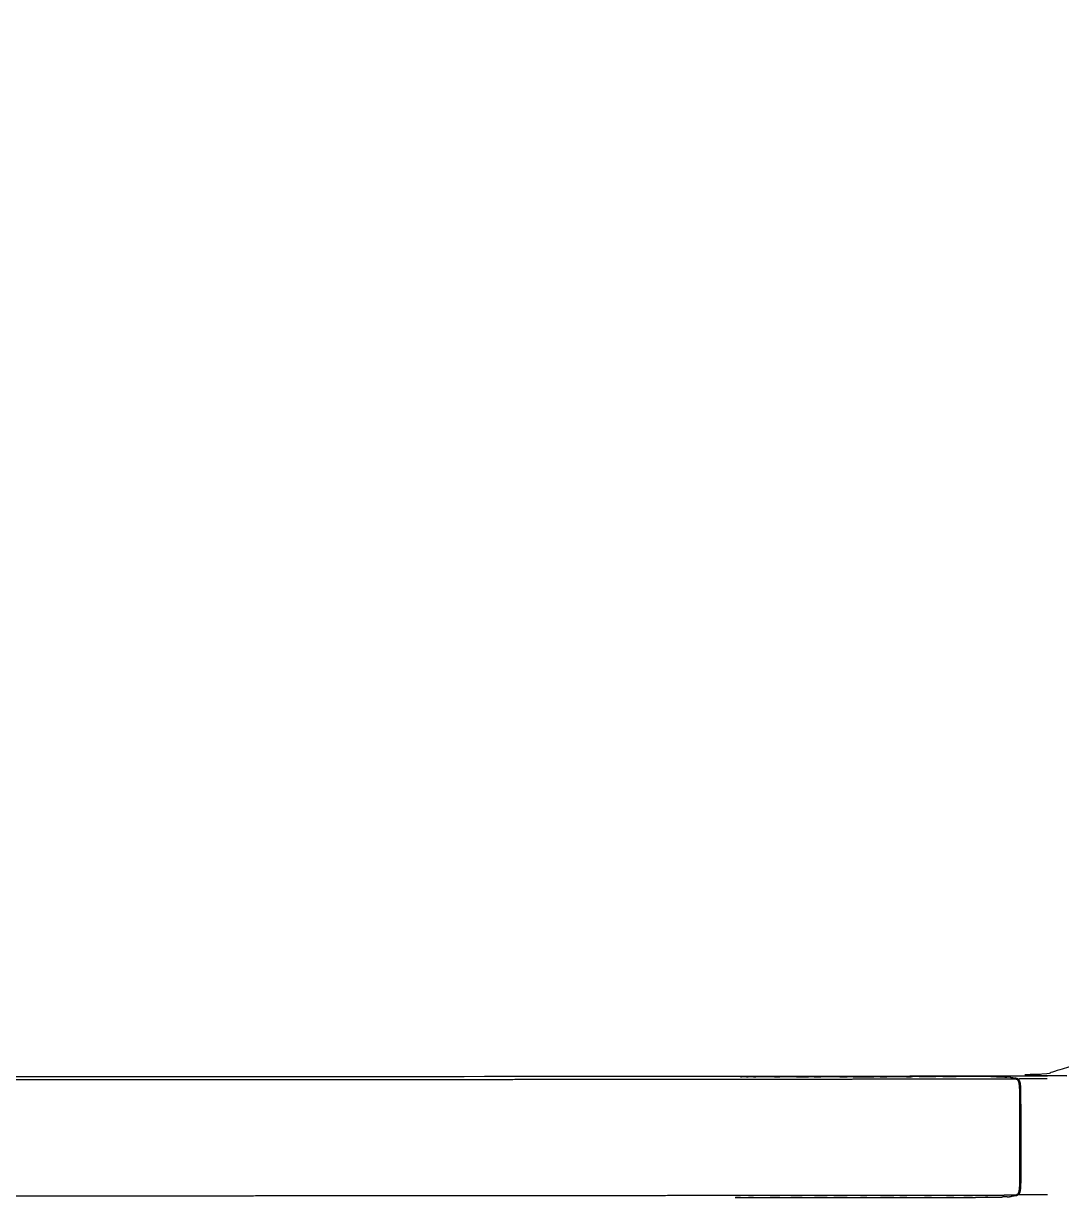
# Model space of a CAD drawing. Header units: millimetres. Extents: x 3429 to 24139, y -631 to 9878.
# Drawn here: x 8830.53 to 8850.89, y 3668.07 to 3691.1 of the extents above; entities that cross this region are included whole.
import ezdxf

# ---------------------------------------------------------------- set-up
doc = ezdxf.new("R2010")
doc.units = ezdxf.units.MM
doc.layers.add('multid_gorunus_4', color=15, linetype='Continuous', lineweight=9)
doc.layers.add('multid_gorunus_5', color=193, linetype='Continuous', lineweight=5)

# ---------------------------------------------------------------- blocks, each defined once
blk = doc.blocks.new('masa')
at = {"layer": 'multid_gorunus_4', "lineweight": -3}
for points, knots in [([(9694.191, 5309.446), (9694.195, 5309.439), (9694.2, 5309.432), (9694.211, 5309.422), (9694.222, 5309.412), (9694.244, 5309.395), (9694.265, 5309.379), (9694.3, 5309.354), (9694.335, 5309.329), (9694.386, 5309.292), (9694.437, 5309.255), (9694.501, 5309.209), (9694.565, 5309.163), (9694.639, 5309.11), (9694.714, 5309.058), (9694.794, 5309.002), (9694.875, 5308.946), (9694.96, 5308.89), (9695.044, 5308.833), (9695.131, 5308.776), (9695.219, 5308.718), (9695.308, 5308.661), (9695.398, 5308.604), (9695.489, 5308.548), (9695.581, 5308.491), (9695.673, 5308.436), (9695.765, 5308.38), (9695.858, 5308.326), (9695.951, 5308.271), (9696.045, 5308.218), (9696.139, 5308.165), (9696.234, 5308.113), (9696.329, 5308.06), (9696.425, 5308.009), (9696.521, 5307.958), (9696.618, 5307.908), (9696.714, 5307.858), (9696.812, 5307.809), (9696.91, 5307.76), (9697.008, 5307.713), (9697.107, 5307.665), (9697.206, 5307.618), (9697.305, 5307.572), (9697.405, 5307.526), (9697.506, 5307.481), (9697.606, 5307.436), (9697.707, 5307.392), (9697.809, 5307.349), (9697.911, 5307.306), (9698.014, 5307.264), (9698.116, 5307.222), (9698.22, 5307.181), (9698.323, 5307.14), (9698.427, 5307.101), (9698.531, 5307.061), (9698.636, 5307.023), (9698.741, 5306.984), (9698.846, 5306.947), (9698.952, 5306.91), (9699.058, 5306.874), (9699.165, 5306.839), (9699.272, 5306.804), (9699.379, 5306.77), (9699.486, 5306.736), (9699.594, 5306.703), (9699.702, 5306.671), (9699.811, 5306.639), (9699.92, 5306.609), (9700.029, 5306.578), (9700.138, 5306.549), (9700.248, 5306.52), (9700.358, 5306.492), (9700.469, 5306.464), (9700.579, 5306.438), (9700.69, 5306.411), (9700.802, 5306.386), (9700.913, 5306.361), (9701.025, 5306.338), (9701.137, 5306.314), (9701.25, 5306.292), (9701.362, 5306.27), (9701.475, 5306.249), (9701.588, 5306.228), (9701.706, 5306.209), (9701.823, 5306.19), (9701.949, 5306.172), (9702.076, 5306.154), (9702.214, 5306.138), (9702.353, 5306.121), (9702.508, 5306.106), (9702.663, 5306.09), (9702.839, 5306.076), (9703.015, 5306.062), (9703.215, 5306.049), (9703.415, 5306.036), (9703.644, 5306.024), (9703.872, 5306.013), (9704.134, 5306.002), (9704.395, 5305.991), (9704.692, 5305.981), (9704.99, 5305.972), (9705.328, 5305.963), (9705.667, 5305.954), (9706.05, 5305.946), (9706.432, 5305.938), (9706.864, 5305.931), (9707.295, 5305.924), (9707.779, 5305.918), (9708.262, 5305.912), (9708.803, 5305.907), (9709.343, 5305.901), (9709.944, 5305.897), (9710.545, 5305.892), (9711.21, 5305.888), (9711.875, 5305.884), (9712.597, 5305.881), (9713.319, 5305.877), (9714.089, 5305.875), (9714.859, 5305.872), (9715.67, 5305.87), (9716.48, 5305.867), (9717.323, 5305.866), (9718.166, 5305.864), (9719.033, 5305.863), (9719.901, 5305.861), (9720.784, 5305.86), (9721.668, 5305.859), (9722.56, 5305.859), (9723.451, 5305.858), (9724.344, 5305.858), (9725.236, 5305.858), (9726.12, 5305.858), (9727.004, 5305.858), (9727.872, 5305.858), (9728.741, 5305.858), (9729.585, 5305.859), (9729.83, 5305.859), (9730.643, 5305.859), (9731.455, 5305.86), (9732.228, 5305.86), (9733, 5305.861), (9733.725, 5305.862), (9734.45, 5305.862), (9735.118, 5305.863), (9735.787, 5305.864), (9736.392, 5305.864), (9736.996, 5305.865), (9737.54, 5305.865), (9738.084, 5305.866), (9738.571, 5305.866), (9739.058, 5305.867), (9739.492, 5305.867), (9739.925, 5305.867), (9740.309, 5305.868), (9740.693, 5305.868), (9741.03, 5305.869), (9741.367, 5305.869), (9741.661, 5305.869), (9741.955, 5305.869), (9742.21, 5305.87), (9742.464, 5305.87), (9742.683, 5305.87), (9742.902, 5305.87), (9743.088, 5305.87), (9743.273, 5305.871), (9743.429, 5305.871), (9743.584, 5305.871), (9743.712, 5305.871), (9743.84, 5305.871), (9743.943, 5305.871), (9744.046, 5305.871), (9744.127, 5305.871), (9744.208, 5305.871), (9744.27, 5305.872), (9744.332, 5305.872), (9744.377, 5305.872), (9744.423, 5305.872), (9744.455, 5305.872), (9744.487, 5305.872), (9744.508, 5305.872), (9744.528, 5305.873), (9744.54, 5305.875), (9744.552, 5305.877)], [0, 0, 0, 1, 1, 2, 2, 3, 3, 4, 4, 5, 5, 6, 6, 7, 7, 8, 8, 9, 9, 10, 10, 11, 11, 12, 12, 13, 13, 14, 14, 15, 15, 16, 16, 17, 17, 18, 18, 19, 19, 20, 20, 21, 21, 22, 22, 23, 23, 24, 24, 25, 25, 26, 26, 27, 27, 28, 28, 29, 29, 30, 30, 31, 31, 32, 32, 33, 33, 34, 34, 35, 35, 36, 36, 37, 37, 38, 38, 39, 39, 40, 40, 41, 41, 42, 42, 43, 43, 44, 44, 45, 45, 46, 46, 47, 47, 48, 48, 49, 49, 50, 50, 51, 51, 52, 52, 53, 53, 54, 54, 55, 55, 56, 56, 57, 57, 58, 58, 59, 59, 60, 60, 61, 61, 62, 62, 63, 63, 64, 64, 65, 65, 66, 66, 67, 67, 68, 68, 69, 69, 70, 70, 71, 71, 72, 72, 73, 73, 74, 74, 75, 75, 76, 76, 77, 77, 78, 78, 79, 79, 80, 80, 81, 81, 82, 82, 83, 83, 84, 84, 85, 85, 86, 86, 87, 87, 88, 88, 89, 89, 90, 90, 91, 91, 91]), ([(9694.191, 5309.446), (9694.195, 5309.439), (9694.2, 5309.432), (9694.211, 5309.422), (9694.222, 5309.412), (9694.244, 5309.395), (9694.265, 5309.379), (9694.3, 5309.354), (9694.335, 5309.329), (9694.386, 5309.292), (9694.437, 5309.255), (9694.501, 5309.209), (9694.565, 5309.163), (9694.639, 5309.11), (9694.714, 5309.058), (9694.794, 5309.002), (9694.875, 5308.946), (9694.96, 5308.89), (9695.044, 5308.833), (9695.131, 5308.776), (9695.219, 5308.718), (9695.308, 5308.661), (9695.398, 5308.604), (9695.489, 5308.548), (9695.581, 5308.491), (9695.673, 5308.436), (9695.765, 5308.38), (9695.858, 5308.326), (9695.951, 5308.271), (9696.045, 5308.218), (9696.139, 5308.165), (9696.234, 5308.113), (9696.329, 5308.06), (9696.425, 5308.009), (9696.521, 5307.958), (9696.618, 5307.908), (9696.714, 5307.858), (9696.812, 5307.809), (9696.91, 5307.76), (9697.008, 5307.713), (9697.107, 5307.665), (9697.206, 5307.618), (9697.305, 5307.572), (9697.405, 5307.526), (9697.506, 5307.481), (9697.606, 5307.436), (9697.707, 5307.392), (9697.809, 5307.349), (9697.911, 5307.306), (9698.014, 5307.264), (9698.116, 5307.222), (9698.22, 5307.181), (9698.323, 5307.14), (9698.427, 5307.101), (9698.531, 5307.061), (9698.636, 5307.023), (9698.741, 5306.984), (9698.846, 5306.947), (9698.952, 5306.91), (9699.058, 5306.874), (9699.165, 5306.839), (9699.272, 5306.804), (9699.379, 5306.77), (9699.486, 5306.736), (9699.594, 5306.703), (9699.702, 5306.671), (9699.811, 5306.639), (9699.92, 5306.609), (9700.029, 5306.578), (9700.138, 5306.549), (9700.248, 5306.52), (9700.358, 5306.492), (9700.469, 5306.464), (9700.579, 5306.438), (9700.69, 5306.411), (9700.802, 5306.386), (9700.913, 5306.361), (9701.025, 5306.338), (9701.137, 5306.314), (9701.25, 5306.292), (9701.362, 5306.27), (9701.475, 5306.249), (9701.588, 5306.228), (9701.706, 5306.209), (9701.823, 5306.19), (9701.949, 5306.172), (9702.076, 5306.154), (9702.214, 5306.138), (9702.353, 5306.121), (9702.508, 5306.106), (9702.663, 5306.09), (9702.839, 5306.076), (9703.015, 5306.062), (9703.215, 5306.049), (9703.415, 5306.036), (9703.644, 5306.024), (9703.872, 5306.013), (9704.134, 5306.002), (9704.395, 5305.991), (9704.692, 5305.981), (9704.99, 5305.972), (9705.328, 5305.963), (9705.667, 5305.954), (9706.05, 5305.946), (9706.432, 5305.938), (9706.864, 5305.931), (9707.295, 5305.924), (9707.779, 5305.918), (9708.262, 5305.912), (9708.803, 5305.907), (9709.343, 5305.901), (9709.944, 5305.897), (9710.545, 5305.892), (9711.21, 5305.888), (9711.875, 5305.884), (9712.597, 5305.881), (9713.319, 5305.877), (9714.089, 5305.875), (9714.859, 5305.872), (9715.67, 5305.87), (9716.48, 5305.867), (9717.323, 5305.866), (9718.166, 5305.864), (9719.033, 5305.863), (9719.901, 5305.861), (9720.784, 5305.86), (9721.668, 5305.859), (9722.56, 5305.859), (9723.451, 5305.858), (9724.344, 5305.858), (9725.236, 5305.858), (9726.12, 5305.858), (9727.004, 5305.858), (9727.872, 5305.858), (9728.741, 5305.858), (9729.585, 5305.859), (9729.83, 5305.859), (9730.643, 5305.859), (9731.455, 5305.86), (9732.228, 5305.86), (9733, 5305.861), (9733.725, 5305.862), (9734.45, 5305.862), (9735.118, 5305.863), (9735.787, 5305.864), (9736.392, 5305.864), (9736.996, 5305.865), (9737.54, 5305.865), (9738.084, 5305.866), (9738.571, 5305.866), (9739.058, 5305.867), (9739.492, 5305.867), (9739.925, 5305.867), (9740.309, 5305.868), (9740.693, 5305.868), (9741.03, 5305.869), (9741.367, 5305.869), (9741.661, 5305.869), (9741.955, 5305.869), (9742.21, 5305.87), (9742.464, 5305.87), (9742.683, 5305.87), (9742.902, 5305.87), (9743.088, 5305.87), (9743.273, 5305.871), (9743.429, 5305.871), (9743.584, 5305.871), (9743.712, 5305.871), (9743.84, 5305.871), (9743.943, 5305.871), (9744.046, 5305.871), (9744.127, 5305.871), (9744.208, 5305.871), (9744.27, 5305.872), (9744.332, 5305.872), (9744.377, 5305.872), (9744.423, 5305.872), (9744.455, 5305.872), (9744.487, 5305.872), (9744.508, 5305.872), (9744.528, 5305.873), (9744.54, 5305.875), (9744.552, 5305.877)], [0, 0, 0, 1, 1, 2, 2, 3, 3, 4, 4, 5, 5, 6, 6, 7, 7, 8, 8, 9, 9, 10, 10, 11, 11, 12, 12, 13, 13, 14, 14, 15, 15, 16, 16, 17, 17, 18, 18, 19, 19, 20, 20, 21, 21, 22, 22, 23, 23, 24, 24, 25, 25, 26, 26, 27, 27, 28, 28, 29, 29, 30, 30, 31, 31, 32, 32, 33, 33, 34, 34, 35, 35, 36, 36, 37, 37, 38, 38, 39, 39, 40, 40, 41, 41, 42, 42, 43, 43, 44, 44, 45, 45, 46, 46, 47, 47, 48, 48, 49, 49, 50, 50, 51, 51, 52, 52, 53, 53, 54, 54, 55, 55, 56, 56, 57, 57, 58, 58, 59, 59, 60, 60, 61, 61, 62, 62, 63, 63, 64, 64, 65, 65, 66, 66, 67, 67, 68, 68, 69, 69, 70, 70, 71, 71, 72, 72, 73, 73, 74, 74, 75, 75, 76, 76, 77, 77, 78, 78, 79, 79, 80, 80, 81, 81, 82, 82, 83, 83, 84, 84, 85, 85, 86, 86, 87, 87, 88, 88, 89, 89, 90, 90, 91, 91, 91]), ([(9744.156, 5308.19), (9744.117, 5308.191), (9744.078, 5308.191), (9744.057, 5308.192), (9744.037, 5308.193), (9743.986, 5308.193), (9743.935, 5308.193), (9743.876, 5308.193), (9743.817, 5308.193), (9743.75, 5308.194), (9743.683, 5308.194), (9743.607, 5308.194), (9743.531, 5308.193), (9743.446, 5308.193), (9743.36, 5308.193), (9743.265, 5308.193), (9743.169, 5308.193), (9743.065, 5308.193), (9742.961, 5308.193), (9742.849, 5308.193), (9742.738, 5308.193), (9742.62, 5308.193), (9742.502, 5308.193), (9742.379, 5308.192), (9742.256, 5308.192), (9742.129, 5308.192), (9742.002, 5308.192), (9741.873, 5308.192), (9741.744, 5308.192), (9741.614, 5308.192), (9741.483, 5308.192), (9741.353, 5308.191), (9741.222, 5308.191), (9741.093, 5308.191), (9740.964, 5308.191), (9740.837, 5308.191), (9740.71, 5308.191), (9740.587, 5308.191), (9740.464, 5308.191), (9740.346, 5308.191), (9740.228, 5308.19), (9740.117, 5308.19), (9740.005, 5308.19), (9739.901, 5308.19), (9739.797, 5308.19), (9739.701, 5308.19), (9739.606, 5308.19), (9739.521, 5308.19), (9739.435, 5308.19), (9739.359, 5308.19), (9739.283, 5308.19), (9739.216, 5308.189), (9739.149, 5308.189), (9739.139, 5308.189), (9739.129, 5308.189)], [90.111111, 90.111111, 90.111111, 91, 91, 92, 92, 93, 93, 94, 94, 95, 95, 96, 96, 97, 97, 98, 98, 99, 99, 100, 100, 101, 101, 102, 102, 103, 103, 104, 104, 105, 105, 106, 106, 107, 107, 108, 108, 109, 109, 110, 110, 111, 111, 112, 112, 113, 113, 114, 114, 115, 115, 116, 116, 116.169368, 116.169368, 116.169368]), ([(9744.156, 5308.19), (9744.117, 5308.191), (9744.078, 5308.191), (9744.057, 5308.192), (9744.037, 5308.193), (9743.986, 5308.193), (9743.935, 5308.193), (9743.876, 5308.193), (9743.817, 5308.193), (9743.75, 5308.194), (9743.683, 5308.194), (9743.607, 5308.194), (9743.531, 5308.193), (9743.446, 5308.193), (9743.36, 5308.193), (9743.265, 5308.193), (9743.169, 5308.193), (9743.065, 5308.193), (9742.961, 5308.193), (9742.849, 5308.193), (9742.738, 5308.193), (9742.62, 5308.193), (9742.502, 5308.193), (9742.379, 5308.192), (9742.256, 5308.192), (9742.129, 5308.192), (9742.002, 5308.192), (9741.873, 5308.192), (9741.744, 5308.192), (9741.614, 5308.192), (9741.483, 5308.192), (9741.353, 5308.191), (9741.222, 5308.191), (9741.093, 5308.191), (9740.964, 5308.191), (9740.837, 5308.191), (9740.71, 5308.191), (9740.587, 5308.191), (9740.464, 5308.191), (9740.346, 5308.191), (9740.228, 5308.19), (9740.117, 5308.19), (9740.005, 5308.19), (9739.901, 5308.19), (9739.797, 5308.19), (9739.701, 5308.19), (9739.606, 5308.19), (9739.521, 5308.19), (9739.435, 5308.19), (9739.359, 5308.19), (9739.283, 5308.19), (9739.216, 5308.189), (9739.149, 5308.189), (9739.139, 5308.189), (9739.129, 5308.189)], [90.111111, 90.111111, 90.111111, 91, 91, 92, 92, 93, 93, 94, 94, 95, 95, 96, 96, 97, 97, 98, 98, 99, 99, 100, 100, 101, 101, 102, 102, 103, 103, 104, 104, 105, 105, 106, 106, 107, 107, 108, 108, 109, 109, 110, 110, 111, 111, 112, 112, 113, 113, 114, 114, 115, 115, 116, 116, 116.169368, 116.169368, 116.169368]), ([(9739.247, 5308.189), (9739.248, 5308.189), (9739.248, 5308.189), (9739.266, 5308.189), (9739.283, 5308.189)], [247.9906989, 247.9906989, 247.9906989, 248, 248, 248.2579235, 248.2579235, 248.2579235]), ([(9739.247, 5308.189), (9739.248, 5308.189), (9739.248, 5308.189), (9739.266, 5308.189), (9739.283, 5308.189)], [247.9906989, 247.9906989, 247.9906989, 248, 248, 248.2579235, 248.2579235, 248.2579235]), ([(9739.384, 5308.19), (9739.384, 5308.19), (9739.384, 5308.19), (9739.41, 5308.19), (9739.435, 5308.19)], [248.9965407, 248.9965407, 248.9965407, 249, 249, 249.3333336, 249.3333336, 249.3333336]), ([(9739.384, 5308.19), (9739.384, 5308.19), (9739.384, 5308.19), (9739.41, 5308.19), (9739.435, 5308.19)], [248.9965407, 248.9965407, 248.9965407, 249, 249, 249.3333336, 249.3333336, 249.3333336]), ([(9739.796, 5308.19), (9739.85, 5308.19), (9739.903, 5308.19), (9739.903, 5308.19), (9739.903, 5308.19)], [251.4433919, 251.4433919, 251.4433919, 252, 252, 252.0000001, 252.0000001, 252.0000001]), ([(9739.796, 5308.19), (9739.85, 5308.19), (9739.903, 5308.19), (9739.903, 5308.19), (9739.903, 5308.19)], [251.4433919, 251.4433919, 251.4433919, 252, 252, 252.0000001, 252.0000001, 252.0000001]), ([(9740.228, 5308.19), (9740.284, 5308.19), (9740.34, 5308.191), (9740.402, 5308.191), (9740.464, 5308.191)], [253.50262, 253.50262, 253.50262, 254, 254, 254.520117, 254.520117, 254.520117]), ([(9740.228, 5308.19), (9740.284, 5308.19), (9740.34, 5308.191), (9740.402, 5308.191), (9740.464, 5308.191)], [253.50262, 253.50262, 253.50262, 254, 254, 254.520117, 254.520117, 254.520117]), ([(9740.578, 5308.191), (9740.579, 5308.191), (9740.579, 5308.191), (9740.645, 5308.191), (9740.71, 5308.191)], [254.9972972, 254.9972972, 254.9972972, 255, 255, 255.5285371, 255.5285371, 255.5285371]), ([(9740.578, 5308.191), (9740.579, 5308.191), (9740.579, 5308.191), (9740.645, 5308.191), (9740.71, 5308.191)], [254.9972972, 254.9972972, 254.9972972, 255, 255, 255.5285371, 255.5285371, 255.5285371]), ([(9741.083, 5308.191), (9741.084, 5308.191), (9741.084, 5308.191), (9741.153, 5308.191), (9741.222, 5308.191)], [256.9963384, 256.9963384, 256.9963384, 257, 257, 257.5283092, 257.5283092, 257.5283092]), ([(9741.083, 5308.191), (9741.084, 5308.191), (9741.084, 5308.191), (9741.153, 5308.191), (9741.222, 5308.191)], [256.9963384, 256.9963384, 256.9963384, 257, 257, 257.5283092, 257.5283092, 257.5283092]), ([(9741.345, 5308.191), (9741.345, 5308.191), (9741.345, 5308.191), (9741.477, 5308.192), (9741.609, 5308.192), (9741.677, 5308.192), (9741.744, 5308.192)], [257.99816, 257.99816, 257.99816, 258, 258, 259, 259, 259.510421, 259.510421, 259.510421]), ([(9741.345, 5308.191), (9741.345, 5308.191), (9741.345, 5308.191), (9741.477, 5308.192), (9741.609, 5308.192), (9741.677, 5308.192), (9741.744, 5308.192)], [257.99816, 257.99816, 257.99816, 258, 258, 259, 259, 259.510421, 259.510421, 259.510421]), ([(9741.872, 5308.192), (9741.873, 5308.192), (9741.873, 5308.192), (9741.938, 5308.192), (9742.002, 5308.192)], [259.9959788, 259.9959788, 259.9959788, 260, 260, 260.4944509, 260.4944509, 260.4944509]), ([(9741.872, 5308.192), (9741.873, 5308.192), (9741.873, 5308.192), (9741.938, 5308.192), (9742.002, 5308.192)], [259.9959788, 259.9959788, 259.9959788, 260, 260, 260.4944509, 260.4944509, 260.4944509]), ([(9742.39, 5308.192), (9742.39, 5308.192), (9742.391, 5308.192), (9742.446, 5308.192), (9742.502, 5308.193)], [261.9964985, 261.9964985, 261.9964985, 262, 262, 262.4469027, 262.4469027, 262.4469027]), ([(9742.39, 5308.192), (9742.39, 5308.192), (9742.391, 5308.192), (9742.446, 5308.192), (9742.502, 5308.193)], [261.9964985, 261.9964985, 261.9964985, 262, 262, 262.4469027, 262.4469027, 262.4469027]), ([(9742.639, 5308.193), (9742.639, 5308.193), (9742.639, 5308.193), (9742.759, 5308.193), (9742.878, 5308.193), (9742.919, 5308.193), (9742.961, 5308.193)], [262.997395, 262.997395, 262.997395, 263, 263, 264, 264, 264.369074, 264.369074, 264.369074]), ([(9742.639, 5308.193), (9742.639, 5308.193), (9742.639, 5308.193), (9742.759, 5308.193), (9742.878, 5308.193), (9742.919, 5308.193), (9742.961, 5308.193)], [262.997395, 262.997395, 262.997395, 263, 263, 264, 264, 264.369074, 264.369074, 264.369074]), ([(9743.103, 5308.193), (9743.103, 5308.193), (9743.103, 5308.193), (9743.209, 5308.193), (9743.314, 5308.193), (9743.337, 5308.193), (9743.36, 5308.193)], [264.999047, 264.999047, 264.999047, 265, 265, 266, 266, 266.239627, 266.239627, 266.239627]), ([(9743.103, 5308.193), (9743.103, 5308.193), (9743.103, 5308.193), (9743.209, 5308.193), (9743.314, 5308.193), (9743.337, 5308.193), (9743.36, 5308.193)], [264.999047, 264.999047, 264.999047, 265, 265, 266, 266, 266.239627, 266.239627, 266.239627]), ([(9744.156, 5308.19), (9744.178, 5308.19), (9744.2, 5308.19), (9744.232, 5308.19), (9744.263, 5308.189), (9744.29, 5308.187), (9744.316, 5308.186), (9744.337, 5308.186), (9744.358, 5308.185)], [83.301867, 83.301867, 83.301867, 84, 84, 85, 85, 86, 86, 87, 87, 87]), ([(9744.156, 5308.19), (9744.178, 5308.19), (9744.2, 5308.19), (9744.232, 5308.19), (9744.263, 5308.189), (9744.29, 5308.187), (9744.316, 5308.186), (9744.337, 5308.186), (9744.358, 5308.185)], [83.301867, 83.301867, 83.301867, 84, 84, 85, 85, 86, 86, 87, 87, 87]), ([(9744.436, 5308.178), (9744.419, 5308.18), (9744.401, 5308.182), (9744.38, 5308.183), (9744.358, 5308.185)], [0, 0, 0, 1, 1, 2, 2, 2]), ([(9744.436, 5308.178), (9744.419, 5308.18), (9744.401, 5308.182), (9744.38, 5308.183), (9744.358, 5308.185)], [0, 0, 0, 1, 1, 2, 2, 2]), ([(9744.436, 5308.178), (9744.45, 5308.176), (9744.464, 5308.174), (9744.476, 5308.172), (9744.489, 5308.17)], [2, 2, 2, 3, 3, 4, 4, 4]), ([(9744.436, 5308.178), (9744.45, 5308.176), (9744.464, 5308.174), (9744.476, 5308.172), (9744.489, 5308.17)], [2, 2, 2, 3, 3, 4, 4, 4]), ([(9744.489, 5308.17), (9744.499, 5308.167), (9744.51, 5308.165), (9744.518, 5308.162), (9744.527, 5308.159), (9744.533, 5308.156), (9744.539, 5308.153)], [-1, -1, -1, 0, 0, 1, 1, 2, 2, 2]), ([(9744.489, 5308.17), (9744.499, 5308.167), (9744.51, 5308.165), (9744.518, 5308.162), (9744.527, 5308.159), (9744.533, 5308.156), (9744.539, 5308.153)], [-1, -1, -1, 0, 0, 1, 1, 2, 2, 2]), ([(9744.519, 5305.859), (9744.523, 5305.859), (9744.527, 5305.86), (9744.538, 5305.862), (9744.548, 5305.865), (9744.556, 5305.868), (9744.564, 5305.87), (9744.57, 5305.873), (9744.576, 5305.877), (9744.581, 5305.88), (9744.586, 5305.884), (9744.59, 5305.888), (9744.595, 5305.892), (9744.598, 5305.896), (9744.602, 5305.901), (9744.605, 5305.906), (9744.608, 5305.911), (9744.611, 5305.918), (9744.614, 5305.924), (9744.616, 5305.932), (9744.619, 5305.939), (9744.621, 5305.948), (9744.623, 5305.957), (9744.624, 5305.967), (9744.626, 5305.978), (9744.627, 5305.99), (9744.629, 5306.002), (9744.63, 5306.016), (9744.631, 5306.03), (9744.632, 5306.046), (9744.632, 5306.062), (9744.633, 5306.08), (9744.633, 5306.098), (9744.634, 5306.119), (9744.634, 5306.139), (9744.634, 5306.162), (9744.635, 5306.185), (9744.635, 5306.211), (9744.635, 5306.236), (9744.635, 5306.265), (9744.635, 5306.293), (9744.635, 5306.324), (9744.635, 5306.355), (9744.635, 5306.39), (9744.635, 5306.424), (9744.635, 5306.461), (9744.635, 5306.498), (9744.635, 5306.537), (9744.635, 5306.576), (9744.635, 5306.618), (9744.635, 5306.659), (9744.634, 5306.701), (9744.634, 5306.744), (9744.634, 5306.788), (9744.634, 5306.832), (9744.634, 5306.876), (9744.634, 5306.921), (9744.634, 5306.966), (9744.634, 5307.011), (9744.634, 5307.056), (9744.634, 5307.101), (9744.634, 5307.145), (9744.634, 5307.19), (9744.634, 5307.234), (9744.634, 5307.278), (9744.634, 5307.32), (9744.634, 5307.363), (9744.634, 5307.404), (9744.634, 5307.445), (9744.634, 5307.484), (9744.634, 5307.524), (9744.634, 5307.561), (9744.634, 5307.598), (9744.634, 5307.632), (9744.633, 5307.666), (9744.633, 5307.697), (9744.633, 5307.729), (9744.633, 5307.757), (9744.633, 5307.785), (9744.633, 5307.811), (9744.633, 5307.836), (9744.633, 5307.859), (9744.632, 5307.882), (9744.632, 5307.903), (9744.632, 5307.923), (9744.631, 5307.942), (9744.63, 5307.96), (9744.63, 5307.976), (9744.629, 5307.992), (9744.628, 5308.006), (9744.627, 5308.02), (9744.625, 5308.032), (9744.624, 5308.044), (9744.622, 5308.054), (9744.621, 5308.065), (9744.619, 5308.074), (9744.617, 5308.082), (9744.614, 5308.09), (9744.612, 5308.098), (9744.609, 5308.104), (9744.606, 5308.11), (9744.603, 5308.116), (9744.6, 5308.121), (9744.596, 5308.126), (9744.592, 5308.13), (9744.588, 5308.134), (9744.584, 5308.138), (9744.579, 5308.142), (9744.574, 5308.145), (9744.568, 5308.148), (9744.562, 5308.151), (9744.554, 5308.154), (9744.546, 5308.157), (9744.535, 5308.159), (9744.525, 5308.161), (9744.521, 5308.162), (9744.516, 5308.163)], [123.680145, 123.680145, 123.680145, 124, 124, 125, 125, 126, 126, 127, 127, 128, 128, 129, 129, 130, 130, 131, 131, 132, 132, 133, 133, 134, 134, 135, 135, 136, 136, 137, 137, 138, 138, 139, 139, 140, 140, 141, 141, 142, 142, 143, 143, 144, 144, 145, 145, 146, 146, 147, 147, 148, 148, 149, 149, 150, 150, 151, 151, 152, 152, 153, 153, 154, 154, 155, 155, 156, 156, 157, 157, 158, 158, 159, 159, 160, 160, 161, 161, 162, 162, 163, 163, 164, 164, 165, 165, 166, 166, 167, 167, 168, 168, 169, 169, 170, 170, 171, 171, 172, 172, 173, 173, 174, 174, 175, 175, 176, 176, 177, 177, 178, 178, 179, 179, 180, 180, 180.319855, 180.319855, 180.319855]), ([(9744.519, 5305.859), (9744.523, 5305.859), (9744.527, 5305.86), (9744.538, 5305.862), (9744.548, 5305.865), (9744.556, 5305.868), (9744.564, 5305.87), (9744.57, 5305.873), (9744.576, 5305.877), (9744.581, 5305.88), (9744.586, 5305.884), (9744.59, 5305.888), (9744.595, 5305.892), (9744.598, 5305.896), (9744.602, 5305.901), (9744.605, 5305.906), (9744.608, 5305.911), (9744.611, 5305.918), (9744.614, 5305.924), (9744.616, 5305.932), (9744.619, 5305.939), (9744.621, 5305.948), (9744.623, 5305.957), (9744.624, 5305.967), (9744.626, 5305.978), (9744.627, 5305.99), (9744.629, 5306.002), (9744.63, 5306.016), (9744.631, 5306.03), (9744.632, 5306.046), (9744.632, 5306.062), (9744.633, 5306.08), (9744.633, 5306.098), (9744.634, 5306.119), (9744.634, 5306.139), (9744.634, 5306.162), (9744.635, 5306.185), (9744.635, 5306.211), (9744.635, 5306.236), (9744.635, 5306.265), (9744.635, 5306.293), (9744.635, 5306.324), (9744.635, 5306.355), (9744.635, 5306.39), (9744.635, 5306.424), (9744.635, 5306.461), (9744.635, 5306.498), (9744.635, 5306.537), (9744.635, 5306.576), (9744.635, 5306.618), (9744.635, 5306.659), (9744.634, 5306.701), (9744.634, 5306.744), (9744.634, 5306.788), (9744.634, 5306.832), (9744.634, 5306.876), (9744.634, 5306.921), (9744.634, 5306.966), (9744.634, 5307.011), (9744.634, 5307.056), (9744.634, 5307.101), (9744.634, 5307.145), (9744.634, 5307.19), (9744.634, 5307.234), (9744.634, 5307.278), (9744.634, 5307.32), (9744.634, 5307.363), (9744.634, 5307.404), (9744.634, 5307.445), (9744.634, 5307.484), (9744.634, 5307.524), (9744.634, 5307.561), (9744.634, 5307.598), (9744.634, 5307.632), (9744.633, 5307.666), (9744.633, 5307.697), (9744.633, 5307.729), (9744.633, 5307.757), (9744.633, 5307.785), (9744.633, 5307.811), (9744.633, 5307.836), (9744.633, 5307.859), (9744.632, 5307.882), (9744.632, 5307.903), (9744.632, 5307.923), (9744.631, 5307.942), (9744.63, 5307.96), (9744.63, 5307.976), (9744.629, 5307.992), (9744.628, 5308.006), (9744.627, 5308.02), (9744.625, 5308.032), (9744.624, 5308.044), (9744.622, 5308.054), (9744.621, 5308.065), (9744.619, 5308.074), (9744.617, 5308.082), (9744.614, 5308.09), (9744.612, 5308.098), (9744.609, 5308.104), (9744.606, 5308.11), (9744.603, 5308.116), (9744.6, 5308.121), (9744.596, 5308.126), (9744.592, 5308.13), (9744.588, 5308.134), (9744.584, 5308.138), (9744.579, 5308.142), (9744.574, 5308.145), (9744.568, 5308.148), (9744.562, 5308.151), (9744.554, 5308.154), (9744.546, 5308.157), (9744.535, 5308.159), (9744.525, 5308.161), (9744.521, 5308.162), (9744.516, 5308.163)], [123.680145, 123.680145, 123.680145, 124, 124, 125, 125, 126, 126, 127, 127, 128, 128, 129, 129, 130, 130, 131, 131, 132, 132, 133, 133, 134, 134, 135, 135, 136, 136, 137, 137, 138, 138, 139, 139, 140, 140, 141, 141, 142, 142, 143, 143, 144, 144, 145, 145, 146, 146, 147, 147, 148, 148, 149, 149, 150, 150, 151, 151, 152, 152, 153, 153, 154, 154, 155, 155, 156, 156, 157, 157, 158, 158, 159, 159, 160, 160, 161, 161, 162, 162, 163, 163, 164, 164, 165, 165, 166, 166, 167, 167, 168, 168, 169, 169, 170, 170, 171, 171, 172, 172, 173, 173, 174, 174, 175, 175, 176, 176, 177, 177, 178, 178, 179, 179, 180, 180, 180.319855, 180.319855, 180.319855]), ([(9744.539, 5308.153), (9744.545, 5308.149), (9744.55, 5308.145), (9744.555, 5308.142), (9744.56, 5308.138)], [2, 2, 2, 3, 3, 4, 4, 4]), ([(9744.539, 5308.153), (9744.545, 5308.149), (9744.55, 5308.145), (9744.555, 5308.142), (9744.56, 5308.138)], [2, 2, 2, 3, 3, 4, 4, 4]), ([(9744.563, 5305.884), (9744.567, 5305.888), (9744.571, 5305.892), (9744.575, 5305.896), (9744.579, 5305.901), (9744.582, 5305.906), (9744.585, 5305.911), (9744.588, 5305.918), (9744.59, 5305.924), (9744.593, 5305.932), (9744.595, 5305.939), (9744.597, 5305.948), (9744.599, 5305.957), (9744.601, 5305.967), (9744.602, 5305.978), (9744.604, 5305.99), (9744.605, 5306.002), (9744.606, 5306.016), (9744.607, 5306.03), (9744.608, 5306.046), (9744.609, 5306.062), (9744.609, 5306.08), (9744.61, 5306.098), (9744.61, 5306.119), (9744.611, 5306.139), (9744.611, 5306.162), (9744.611, 5306.185), (9744.611, 5306.211), (9744.611, 5306.236), (9744.611, 5306.265), (9744.611, 5306.293), (9744.611, 5306.324), (9744.611, 5306.355), (9744.611, 5306.39), (9744.611, 5306.424), (9744.611, 5306.461), (9744.611, 5306.498), (9744.611, 5306.537), (9744.611, 5306.576), (9744.611, 5306.618), (9744.611, 5306.659), (9744.611, 5306.701), (9744.611, 5306.744), (9744.611, 5306.788), (9744.611, 5306.832), (9744.611, 5306.876), (9744.611, 5306.921), (9744.611, 5306.966), (9744.611, 5307.011), (9744.611, 5307.056), (9744.611, 5307.101), (9744.611, 5307.145), (9744.61, 5307.19), (9744.61, 5307.234), (9744.61, 5307.278), (9744.61, 5307.32), (9744.61, 5307.363), (9744.61, 5307.404), (9744.61, 5307.445), (9744.61, 5307.484), (9744.61, 5307.524), (9744.61, 5307.561), (9744.61, 5307.598), (9744.61, 5307.632), (9744.61, 5307.666), (9744.61, 5307.697), (9744.61, 5307.729), (9744.61, 5307.757), (9744.61, 5307.785), (9744.61, 5307.811), (9744.609, 5307.836), (9744.609, 5307.859), (9744.609, 5307.882), (9744.609, 5307.903), (9744.608, 5307.923), (9744.608, 5307.942), (9744.607, 5307.96), (9744.606, 5307.976), (9744.605, 5307.992), (9744.604, 5308.006), (9744.603, 5308.02), (9744.602, 5308.032), (9744.6, 5308.044), (9744.599, 5308.054), (9744.597, 5308.065), (9744.595, 5308.074), (9744.593, 5308.082), (9744.591, 5308.09), (9744.588, 5308.098), (9744.585, 5308.104), (9744.583, 5308.11), (9744.579, 5308.116), (9744.576, 5308.121), (9744.573, 5308.125), (9744.569, 5308.13), (9744.565, 5308.134), (9744.56, 5308.138)], [-32, -32, -32, -31, -31, -30, -30, -29, -29, -28, -28, -27, -27, -26, -26, -25, -25, -24, -24, -23, -23, -22, -22, -21, -21, -20, -20, -19, -19, -18, -18, -17, -17, -16, -16, -15, -15, -14, -14, -13, -13, -12, -12, -11, -11, -10, -10, -9, -9, -8, -8, -7, -7, -6, -6, -5, -5, -4, -4, -3, -3, -2, -2, -1, -1, 0, 0, 1, 1, 2, 2, 3, 3, 4, 4, 5, 5, 6, 6, 7, 7, 8, 8, 9, 9, 10, 10, 11, 11, 12, 12, 13, 13, 14, 14, 15, 15, 16, 16, 16]), ([(9744.563, 5305.884), (9744.567, 5305.888), (9744.571, 5305.892), (9744.575, 5305.896), (9744.579, 5305.901), (9744.582, 5305.906), (9744.585, 5305.911), (9744.588, 5305.918), (9744.59, 5305.924), (9744.593, 5305.932), (9744.595, 5305.939), (9744.597, 5305.948), (9744.599, 5305.957), (9744.601, 5305.967), (9744.602, 5305.978), (9744.604, 5305.99), (9744.605, 5306.002), (9744.606, 5306.016), (9744.607, 5306.03), (9744.608, 5306.046), (9744.609, 5306.062), (9744.609, 5306.08), (9744.61, 5306.098), (9744.61, 5306.119), (9744.611, 5306.139), (9744.611, 5306.162), (9744.611, 5306.185), (9744.611, 5306.211), (9744.611, 5306.236), (9744.611, 5306.265), (9744.611, 5306.293), (9744.611, 5306.324), (9744.611, 5306.355), (9744.611, 5306.39), (9744.611, 5306.424), (9744.611, 5306.461), (9744.611, 5306.498), (9744.611, 5306.537), (9744.611, 5306.576), (9744.611, 5306.618), (9744.611, 5306.659), (9744.611, 5306.701), (9744.611, 5306.744), (9744.611, 5306.788), (9744.611, 5306.832), (9744.611, 5306.876), (9744.611, 5306.921), (9744.611, 5306.966), (9744.611, 5307.011), (9744.611, 5307.056), (9744.611, 5307.101), (9744.611, 5307.145), (9744.61, 5307.19), (9744.61, 5307.234), (9744.61, 5307.278), (9744.61, 5307.32), (9744.61, 5307.363), (9744.61, 5307.404), (9744.61, 5307.445), (9744.61, 5307.484), (9744.61, 5307.524), (9744.61, 5307.561), (9744.61, 5307.598), (9744.61, 5307.632), (9744.61, 5307.666), (9744.61, 5307.697), (9744.61, 5307.729), (9744.61, 5307.757), (9744.61, 5307.785), (9744.61, 5307.811), (9744.609, 5307.836), (9744.609, 5307.859), (9744.609, 5307.882), (9744.609, 5307.903), (9744.608, 5307.923), (9744.608, 5307.942), (9744.607, 5307.96), (9744.606, 5307.976), (9744.605, 5307.992), (9744.604, 5308.006), (9744.603, 5308.02), (9744.602, 5308.032), (9744.6, 5308.044), (9744.599, 5308.054), (9744.597, 5308.065), (9744.595, 5308.074), (9744.593, 5308.082), (9744.591, 5308.09), (9744.588, 5308.098), (9744.585, 5308.104), (9744.583, 5308.11), (9744.579, 5308.116), (9744.576, 5308.121), (9744.573, 5308.125), (9744.569, 5308.13), (9744.565, 5308.134), (9744.56, 5308.138)], [-32, -32, -32, -31, -31, -30, -30, -29, -29, -28, -28, -27, -27, -26, -26, -25, -25, -24, -24, -23, -23, -22, -22, -21, -21, -20, -20, -19, -19, -18, -18, -17, -17, -16, -16, -15, -15, -14, -14, -13, -13, -12, -12, -11, -11, -10, -10, -9, -9, -8, -8, -7, -7, -6, -6, -5, -5, -4, -4, -3, -3, -2, -2, -1, -1, 0, 0, 1, 1, 2, 2, 3, 3, 4, 4, 5, 5, 6, 6, 7, 7, 8, 8, 9, 9, 10, 10, 11, 11, 12, 12, 13, 13, 14, 14, 15, 15, 16, 16, 16]), ([(9745.149, 5308.15), (9745.135, 5308.15), (9745.121, 5308.15), (9745.104, 5308.15), (9745.086, 5308.15), (9745.065, 5308.15), (9745.044, 5308.15), (9745.018, 5308.15), (9744.993, 5308.15), (9744.964, 5308.15), (9744.934, 5308.15), (9744.901, 5308.15), (9744.867, 5308.15), (9744.833, 5308.15), (9744.799, 5308.15), (9744.766, 5308.15), (9744.734, 5308.15), (9744.706, 5308.15), (9744.679, 5308.15), (9744.66, 5308.15), (9744.641, 5308.15), (9744.628, 5308.149), (9744.614, 5308.149), (9744.606, 5308.147), (9744.597, 5308.145), (9744.59, 5308.142), (9744.584, 5308.138)], [0, 0, 0, 1, 1, 2, 2, 3, 3, 4, 4, 5, 5, 6, 6, 7, 7, 8, 8, 9, 9, 10, 10, 11, 11, 12, 12, 13, 13, 13]), ([(9745.149, 5308.15), (9745.135, 5308.15), (9745.121, 5308.15), (9745.104, 5308.15), (9745.086, 5308.15), (9745.065, 5308.15), (9745.044, 5308.15), (9745.018, 5308.15), (9744.993, 5308.15), (9744.964, 5308.15), (9744.934, 5308.15), (9744.901, 5308.15), (9744.867, 5308.15), (9744.833, 5308.15), (9744.799, 5308.15), (9744.766, 5308.15), (9744.734, 5308.15), (9744.706, 5308.15), (9744.679, 5308.15), (9744.66, 5308.15), (9744.641, 5308.15), (9744.628, 5308.149), (9744.614, 5308.149), (9744.606, 5308.147), (9744.597, 5308.145), (9744.59, 5308.142), (9744.584, 5308.138)], [0, 0, 0, 1, 1, 2, 2, 3, 3, 4, 4, 5, 5, 6, 6, 7, 7, 8, 8, 9, 9, 10, 10, 11, 11, 12, 12, 13, 13, 13]), ([(9739.028, 5305.823), (9739.031, 5305.823), (9739.034, 5305.823), (9739.093, 5305.822), (9739.151, 5305.822), (9739.219, 5305.822), (9739.286, 5305.822), (9739.362, 5305.822), (9739.438, 5305.822), (9739.523, 5305.822), (9739.608, 5305.822), (9739.704, 5305.823), (9739.799, 5305.823), (9739.903, 5305.823), (9740.007, 5305.823), (9740.119, 5305.823), (9740.231, 5305.823), (9740.349, 5305.823), (9740.467, 5305.823), (9740.59, 5305.823), (9740.713, 5305.824), (9740.839, 5305.824), (9740.966, 5305.824), (9741.095, 5305.824), (9741.225, 5305.824), (9741.355, 5305.824), (9741.485, 5305.824), (9741.616, 5305.824), (9741.746, 5305.824), (9741.876, 5305.825), (9742.005, 5305.825), (9742.132, 5305.825), (9742.258, 5305.825), (9742.381, 5305.825), (9742.504, 5305.825), (9742.622, 5305.825), (9742.74, 5305.825), (9742.852, 5305.825), (9742.963, 5305.826), (9743.068, 5305.826), (9743.172, 5305.826), (9743.267, 5305.826), (9743.363, 5305.826), (9743.448, 5305.826), (9743.533, 5305.826), (9743.609, 5305.826), (9743.685, 5305.826), (9743.752, 5305.826), (9743.819, 5305.827), (9743.878, 5305.827), (9743.937, 5305.827), (9743.957, 5305.828), (9743.977, 5305.829), (9744.029, 5305.829), (9744.08, 5305.829), (9744.124, 5305.83), (9744.169, 5305.83), (9744.206, 5305.831), (9744.244, 5305.832), (9744.251, 5305.832), (9744.257, 5305.832)], [388.945268, 388.945268, 388.945268, 389, 389, 390, 390, 391, 391, 392, 392, 393, 393, 394, 394, 395, 395, 396, 396, 397, 397, 398, 398, 399, 399, 400, 400, 401, 401, 402, 402, 403, 403, 404, 404, 405, 405, 406, 406, 407, 407, 408, 408, 409, 409, 410, 410, 411, 411, 412, 412, 413, 413, 414, 414, 415, 415, 416, 416, 417, 417, 417.210526, 417.210526, 417.210526]), ([(9739.028, 5305.823), (9739.031, 5305.823), (9739.034, 5305.823), (9739.093, 5305.822), (9739.151, 5305.822), (9739.219, 5305.822), (9739.286, 5305.822), (9739.362, 5305.822), (9739.438, 5305.822), (9739.523, 5305.822), (9739.608, 5305.822), (9739.704, 5305.823), (9739.799, 5305.823), (9739.903, 5305.823), (9740.007, 5305.823), (9740.119, 5305.823), (9740.231, 5305.823), (9740.349, 5305.823), (9740.467, 5305.823), (9740.59, 5305.823), (9740.713, 5305.824), (9740.839, 5305.824), (9740.966, 5305.824), (9741.095, 5305.824), (9741.225, 5305.824), (9741.355, 5305.824), (9741.485, 5305.824), (9741.616, 5305.824), (9741.746, 5305.824), (9741.876, 5305.825), (9742.005, 5305.825), (9742.132, 5305.825), (9742.258, 5305.825), (9742.381, 5305.825), (9742.504, 5305.825), (9742.622, 5305.825), (9742.74, 5305.825), (9742.852, 5305.825), (9742.963, 5305.826), (9743.068, 5305.826), (9743.172, 5305.826), (9743.267, 5305.826), (9743.363, 5305.826), (9743.448, 5305.826), (9743.533, 5305.826), (9743.609, 5305.826), (9743.685, 5305.826), (9743.752, 5305.826), (9743.819, 5305.827), (9743.878, 5305.827), (9743.937, 5305.827), (9743.957, 5305.828), (9743.977, 5305.829), (9744.029, 5305.829), (9744.08, 5305.829), (9744.124, 5305.83), (9744.169, 5305.83), (9744.206, 5305.831), (9744.244, 5305.832), (9744.251, 5305.832), (9744.257, 5305.832)], [388.945268, 388.945268, 388.945268, 389, 389, 390, 390, 391, 391, 392, 392, 393, 393, 394, 394, 395, 395, 396, 396, 397, 397, 398, 398, 399, 399, 400, 400, 401, 401, 402, 402, 403, 403, 404, 404, 405, 405, 406, 406, 407, 407, 408, 408, 409, 409, 410, 410, 411, 411, 412, 412, 413, 413, 414, 414, 415, 415, 416, 416, 417, 417, 417.210526, 417.210526, 417.210526]), ([(9739.906, 5305.823), (9739.809, 5305.823), (9739.713, 5305.823), (9739.713, 5305.823), (9739.713, 5305.823)], [156, 156, 156, 157, 157, 157.001308, 157.001308, 157.001308]), ([(9739.906, 5305.823), (9739.809, 5305.823), (9739.713, 5305.823), (9739.713, 5305.823), (9739.713, 5305.823)], [156, 156, 156, 157, 157, 157.001308, 157.001308, 157.001308]), ([(9740.343, 5305.823), (9740.23, 5305.823), (9740.117, 5305.823), (9740.116, 5305.823), (9740.116, 5305.823)], [154, 154, 154, 155, 155, 155.002286, 155.002286, 155.002286]), ([(9740.343, 5305.823), (9740.23, 5305.823), (9740.117, 5305.823), (9740.116, 5305.823), (9740.116, 5305.823)], [154, 154, 154, 155, 155, 155.002286, 155.002286, 155.002286]), ([(9740.83, 5305.824), (9740.706, 5305.823), (9740.581, 5305.823), (9740.581, 5305.823), (9740.581, 5305.823)], [152, 152, 152, 153, 153, 153.001465, 153.001465, 153.001465]), ([(9740.83, 5305.824), (9740.706, 5305.823), (9740.581, 5305.823), (9740.581, 5305.823), (9740.581, 5305.823)], [152, 152, 152, 153, 153, 153.001465, 153.001465, 153.001465]), ([(9741.225, 5305.824), (9741.155, 5305.824), (9741.086, 5305.824), (9741.026, 5305.824), (9740.965, 5305.824)], [150.471308, 150.471308, 150.471308, 151, 151, 151.472958, 151.472958, 151.472958]), ([(9741.225, 5305.824), (9741.155, 5305.824), (9741.086, 5305.824), (9741.026, 5305.824), (9740.965, 5305.824)], [150.471308, 150.471308, 150.471308, 151, 151, 151.472958, 151.472958, 151.472958]), ([(9742.137, 5305.825), (9742.006, 5305.825), (9741.876, 5305.825), (9741.875, 5305.825), (9741.875, 5305.825)], [147, 147, 147, 148, 148, 148.002713, 148.002713, 148.002713]), ([(9742.137, 5305.825), (9742.006, 5305.825), (9741.876, 5305.825), (9741.875, 5305.825), (9741.875, 5305.825)], [147, 147, 147, 148, 148, 148.002713, 148.002713, 148.002713]), ([(9743.685, 5305.826), (9743.683, 5305.826), (9743.682, 5305.826), (9743.595, 5305.826), (9743.509, 5305.826)], [367.976517, 367.976517, 367.976517, 368, 368, 369, 369, 369]), ([(9743.685, 5305.826), (9743.683, 5305.826), (9743.682, 5305.826), (9743.595, 5305.826), (9743.509, 5305.826)], [367.976517, 367.976517, 367.976517, 368, 368, 369, 369, 369]), ([(9743.983, 5305.827), (9743.977, 5305.827), (9743.97, 5305.827), (9743.953, 5305.827), (9743.936, 5305.827)], [365.889986, 365.889986, 365.889986, 366, 366, 366.2533175, 366.2533175, 366.2533175]), ([(9743.983, 5305.827), (9743.977, 5305.827), (9743.97, 5305.827), (9743.953, 5305.827), (9743.936, 5305.827)], [365.889986, 365.889986, 365.889986, 366, 366, 366.2533175, 366.2533175, 366.2533175]), ([(9744.36, 5305.836), (9744.339, 5305.836), (9744.318, 5305.835), (9744.292, 5305.834), (9744.266, 5305.832), (9744.262, 5305.832), (9744.257, 5305.832)], [419, 419, 419, 420, 420, 421, 421, 421.133835, 421.133835, 421.133835]), ([(9744.36, 5305.836), (9744.339, 5305.836), (9744.318, 5305.835), (9744.292, 5305.834), (9744.266, 5305.832), (9744.262, 5305.832), (9744.257, 5305.832)], [419, 419, 419, 420, 420, 421, 421, 421.133835, 421.133835, 421.133835]), ([(9744.36, 5305.836), (9744.382, 5305.838), (9744.403, 5305.839), (9744.421, 5305.841), (9744.438, 5305.843)], [0, 0, 0, 1, 1, 2, 2, 2]), ([(9744.36, 5305.836), (9744.382, 5305.838), (9744.403, 5305.839), (9744.421, 5305.841), (9744.438, 5305.843)], [0, 0, 0, 1, 1, 2, 2, 2]), ([(9744.491, 5305.851), (9744.478, 5305.849), (9744.466, 5305.847), (9744.452, 5305.845), (9744.438, 5305.843)], [1, 1, 1, 2, 2, 3, 3, 3]), ([(9744.491, 5305.851), (9744.478, 5305.849), (9744.466, 5305.847), (9744.452, 5305.845), (9744.438, 5305.843)], [1, 1, 1, 2, 2, 3, 3, 3]), ([(9744.542, 5305.869), (9744.535, 5305.866), (9744.529, 5305.862), (9744.521, 5305.859), (9744.512, 5305.856), (9744.502, 5305.854), (9744.491, 5305.851)], [0, 0, 0, 1, 1, 2, 2, 3, 3, 3]), ([(9744.542, 5305.869), (9744.535, 5305.866), (9744.529, 5305.862), (9744.521, 5305.859), (9744.512, 5305.856), (9744.502, 5305.854), (9744.491, 5305.851)], [0, 0, 0, 1, 1, 2, 2, 3, 3, 3]), ([(9744.563, 5305.884), (9744.557, 5305.88), (9744.552, 5305.877), (9744.547, 5305.873), (9744.542, 5305.869)], [1, 1, 1, 2, 2, 3, 3, 3]), ([(9744.563, 5305.884), (9744.557, 5305.88), (9744.552, 5305.877), (9744.547, 5305.873), (9744.542, 5305.869)], [1, 1, 1, 2, 2, 3, 3, 3]), ([(9745.151, 5305.872), (9745.137, 5305.872), (9745.124, 5305.872), (9745.106, 5305.872), (9745.089, 5305.872), (9745.067, 5305.872), (9745.046, 5305.872), (9745.021, 5305.872), (9744.995, 5305.872), (9744.966, 5305.872), (9744.937, 5305.872), (9744.903, 5305.872), (9744.87, 5305.872), (9744.835, 5305.872), (9744.801, 5305.872), (9744.768, 5305.872), (9744.736, 5305.872), (9744.709, 5305.872), (9744.681, 5305.872), (9744.662, 5305.872), (9744.643, 5305.872), (9744.63, 5305.872), (9744.617, 5305.873), (9744.608, 5305.875), (9744.599, 5305.877), (9744.593, 5305.88), (9744.586, 5305.884)], [0, 0, 0, 1, 1, 2, 2, 3, 3, 4, 4, 5, 5, 6, 6, 7, 7, 8, 8, 9, 9, 10, 10, 11, 11, 12, 12, 13, 13, 13]), ([(9745.151, 5305.872), (9745.137, 5305.872), (9745.124, 5305.872), (9745.106, 5305.872), (9745.089, 5305.872), (9745.067, 5305.872), (9745.046, 5305.872), (9745.021, 5305.872), (9744.995, 5305.872), (9744.966, 5305.872), (9744.937, 5305.872), (9744.903, 5305.872), (9744.87, 5305.872), (9744.835, 5305.872), (9744.801, 5305.872), (9744.768, 5305.872), (9744.736, 5305.872), (9744.709, 5305.872), (9744.681, 5305.872), (9744.662, 5305.872), (9744.643, 5305.872), (9744.63, 5305.872), (9744.617, 5305.873), (9744.608, 5305.875), (9744.599, 5305.877), (9744.593, 5305.88), (9744.586, 5305.884)], [0, 0, 0, 1, 1, 2, 2, 3, 3, 4, 4, 5, 5, 6, 6, 7, 7, 8, 8, 9, 9, 10, 10, 11, 11, 12, 12, 13, 13, 13])]:
    blk.add_open_spline(points, degree=2, knots=knots, dxfattribs=at)
for points in [[(9739.129, 5308.189), (9739.139, 5308.189), (9739.149, 5308.189)], [(9739.129, 5308.189), (9739.139, 5308.189), (9739.149, 5308.189)], [(9739.132, 5305.823), (9739.083, 5305.823), (9739.034, 5305.823)], [(9739.132, 5305.823), (9739.083, 5305.823), (9739.034, 5305.823)], [(9739.386, 5305.822), (9739.336, 5305.822), (9739.286, 5305.822)], [(9739.386, 5305.822), (9739.336, 5305.822), (9739.286, 5305.822)], [(9741.612, 5305.824), (9741.548, 5305.824), (9741.485, 5305.824)], [(9741.612, 5305.824), (9741.548, 5305.824), (9741.485, 5305.824)], [(9742.393, 5305.825), (9742.326, 5305.825), (9742.258, 5305.825)], [(9742.393, 5305.825), (9742.326, 5305.825), (9742.258, 5305.825)], [(9742.88, 5305.826), (9742.81, 5305.825), (9742.739, 5305.825)], [(9742.88, 5305.826), (9742.81, 5305.825), (9742.739, 5305.825)], [(9743.316, 5305.826), (9743.244, 5305.826), (9743.171, 5305.826)], [(9743.316, 5305.826), (9743.244, 5305.826), (9743.171, 5305.826)]]:
    blk.add_open_spline(points, degree=2, dxfattribs=at)
at = {"layer": 'multid_gorunus_5', "lineweight": -3}
for points, knots in [([(9708.968, 5361.399), (9727.082, 5361.412), (9744.597, 5361.424), (9744.858, 5361.399), (9745.119, 5361.373), (9745.359, 5361.3), (9745.599, 5361.226), (9745.811, 5361.111), (9746.023, 5360.996), (9746.2, 5360.845), (9746.376, 5360.694), (9746.511, 5360.513), (9746.646, 5360.332), (9746.732, 5360.127), (9746.818, 5359.922), (9746.848, 5359.698), (9746.879, 5359.475), (9746.883, 5353.36), (9746.887, 5347.244), (9746.892, 5341.129), (9746.896, 5334.614), (9746.9, 5328.498), (9746.905, 5322.383), (9746.909, 5316.268), (9746.913, 5310.153), (9746.883, 5309.929), (9746.853, 5309.706), (9746.768, 5309.5), (9746.682, 5309.295), (9746.547, 5309.114), (9746.413, 5308.933), (9746.236, 5308.781), (9746.06, 5308.63), (9745.848, 5308.515), (9745.636, 5308.399), (9745.396, 5308.326), (9745.157, 5308.252), (9744.895, 5308.226), (9744.634, 5308.2), (9727.134, 5308.188), (9709.033, 5308.175)], [21, 21, 21, 22, 22, 23, 23, 24, 24, 25, 25, 26, 26, 27, 27, 28, 28, 29, 29, 30, 30, 31, 31, 32, 32, 33, 33, 34, 34, 35, 35, 36, 36, 37, 37, 38, 38, 39, 39, 40, 40, 40.999234, 40.999234, 40.999234]), ([(9708.968, 5361.399), (9727.082, 5361.412), (9744.597, 5361.424), (9744.858, 5361.399), (9745.119, 5361.373), (9745.359, 5361.3), (9745.599, 5361.226), (9745.811, 5361.111), (9746.023, 5360.996), (9746.2, 5360.845), (9746.376, 5360.694), (9746.511, 5360.513), (9746.646, 5360.332), (9746.732, 5360.127), (9746.818, 5359.922), (9746.848, 5359.698), (9746.879, 5359.475), (9746.883, 5353.36), (9746.887, 5347.244), (9746.892, 5341.129), (9746.896, 5334.614), (9746.9, 5328.498), (9746.905, 5322.383), (9746.909, 5316.268), (9746.913, 5310.153), (9746.883, 5309.929), (9746.853, 5309.706), (9746.768, 5309.5), (9746.682, 5309.295), (9746.547, 5309.114), (9746.413, 5308.933), (9746.236, 5308.781), (9746.06, 5308.63), (9745.848, 5308.515), (9745.636, 5308.399), (9745.396, 5308.326), (9745.157, 5308.252), (9744.895, 5308.226), (9744.634, 5308.2), (9727.134, 5308.188), (9709.033, 5308.175)], [21, 21, 21, 22, 22, 23, 23, 24, 24, 25, 25, 26, 26, 27, 27, 28, 28, 29, 29, 30, 30, 31, 31, 32, 32, 33, 33, 34, 34, 35, 35, 36, 36, 37, 37, 38, 38, 39, 39, 40, 40, 40.999234, 40.999234, 40.999234]), ([(9701.562, 5308.568), (9701.583, 5308.563), (9701.603, 5308.559), (9701.699, 5308.539), (9701.795, 5308.519), (9701.891, 5308.5), (9701.988, 5308.482), (9702.085, 5308.464), (9702.182, 5308.447), (9702.284, 5308.431), (9702.386, 5308.414), (9702.496, 5308.399), (9702.607, 5308.384), (9702.731, 5308.37), (9702.854, 5308.356), (9702.995, 5308.343), (9703.135, 5308.33), (9703.296, 5308.319), (9703.457, 5308.307), (9703.643, 5308.296), (9703.83, 5308.285), (9704.045, 5308.275), (9704.26, 5308.265), (9704.507, 5308.256), (9704.755, 5308.246), (9705.04, 5308.238), (9705.325, 5308.23), (9705.651, 5308.222), (9705.977, 5308.215), (9706.348, 5308.208), (9706.718, 5308.202), (9707.138, 5308.196), (9707.558, 5308.19), (9708.031, 5308.185), (9708.504, 5308.18), (9709.034, 5308.175), (9709.564, 5308.17), (9710.155, 5308.167), (9710.746, 5308.163), (9711.402, 5308.159), (9712.058, 5308.156), (9712.771, 5308.153), (9713.484, 5308.15), (9714.246, 5308.148), (9715.008, 5308.146), (9715.811, 5308.144), (9716.614, 5308.142), (9717.45, 5308.141), (9718.286, 5308.14), (9719.147, 5308.138), (9720.008, 5308.137), (9720.885, 5308.137), (9721.763, 5308.136), (9722.649, 5308.136), (9723.535, 5308.135), (9724.422, 5308.135), (9725.309, 5308.135), (9726.188, 5308.135), (9727.068, 5308.136), (9727.932, 5308.136), (9728.796, 5308.136), (9729.637, 5308.137), (9729.877, 5308.137), (9730.686, 5308.137), (9731.495, 5308.138), (9732.265, 5308.138), (9733.034, 5308.139), (9733.756, 5308.14), (9734.478, 5308.14), (9735.144, 5308.141), (9735.81, 5308.142), (9736.413, 5308.142), (9737.015, 5308.143), (9737.557, 5308.143), (9738.099, 5308.144), (9738.584, 5308.144), (9739.07, 5308.145), (9739.502, 5308.145), (9739.934, 5308.145), (9740.316, 5308.146), (9740.698, 5308.146), (9741.035, 5308.146), (9741.371, 5308.147), (9741.664, 5308.147), (9741.957, 5308.147), (9742.211, 5308.148), (9742.465, 5308.148), (9742.684, 5308.148), (9742.902, 5308.148), (9743.087, 5308.148), (9743.272, 5308.149), (9743.427, 5308.149), (9743.583, 5308.149), (9743.71, 5308.149), (9743.838, 5308.149), (9743.941, 5308.149), (9744.044, 5308.149), (9744.125, 5308.149), (9744.206, 5308.149), (9744.267, 5308.149), (9744.329, 5308.15), (9744.375, 5308.15), (9744.42, 5308.15), (9744.453, 5308.15), (9744.485, 5308.15), (9744.505, 5308.149), (9744.526, 5308.148), (9744.538, 5308.147), (9744.55, 5308.145)], [37.781495, 37.781495, 37.781495, 38, 38, 39, 39, 40, 40, 41, 41, 42, 42, 43, 43, 44, 44, 45, 45, 46, 46, 47, 47, 48, 48, 49, 49, 50, 50, 51, 51, 52, 52, 53, 53, 54, 54, 55, 55, 56, 56, 57, 57, 58, 58, 59, 59, 60, 60, 61, 61, 62, 62, 63, 63, 64, 64, 65, 65, 66, 66, 67, 67, 68, 68, 69, 69, 70, 70, 71, 71, 72, 72, 73, 73, 74, 74, 75, 75, 76, 76, 77, 77, 78, 78, 79, 79, 80, 80, 81, 81, 82, 82, 83, 83, 84, 84, 85, 85, 86, 86, 87, 87, 88, 88, 89, 89, 90, 90, 91, 91, 91]), ([(9701.562, 5308.568), (9701.583, 5308.563), (9701.603, 5308.559), (9701.699, 5308.539), (9701.795, 5308.519), (9701.891, 5308.5), (9701.988, 5308.482), (9702.085, 5308.464), (9702.182, 5308.447), (9702.284, 5308.431), (9702.386, 5308.414), (9702.496, 5308.399), (9702.607, 5308.384), (9702.731, 5308.37), (9702.854, 5308.356), (9702.995, 5308.343), (9703.135, 5308.33), (9703.296, 5308.319), (9703.457, 5308.307), (9703.643, 5308.296), (9703.83, 5308.285), (9704.045, 5308.275), (9704.26, 5308.265), (9704.507, 5308.256), (9704.755, 5308.246), (9705.04, 5308.238), (9705.325, 5308.23), (9705.651, 5308.222), (9705.977, 5308.215), (9706.348, 5308.208), (9706.718, 5308.202), (9707.138, 5308.196), (9707.558, 5308.19), (9708.031, 5308.185), (9708.504, 5308.18), (9709.034, 5308.175), (9709.564, 5308.17), (9710.155, 5308.167), (9710.746, 5308.163), (9711.402, 5308.159), (9712.058, 5308.156), (9712.771, 5308.153), (9713.484, 5308.15), (9714.246, 5308.148), (9715.008, 5308.146), (9715.811, 5308.144), (9716.614, 5308.142), (9717.45, 5308.141), (9718.286, 5308.14), (9719.147, 5308.138), (9720.008, 5308.137), (9720.885, 5308.137), (9721.763, 5308.136), (9722.649, 5308.136), (9723.535, 5308.135), (9724.422, 5308.135), (9725.309, 5308.135), (9726.188, 5308.135), (9727.068, 5308.136), (9727.932, 5308.136), (9728.796, 5308.136), (9729.637, 5308.137), (9729.877, 5308.137), (9730.686, 5308.137), (9731.495, 5308.138), (9732.265, 5308.138), (9733.034, 5308.139), (9733.756, 5308.14), (9734.478, 5308.14), (9735.144, 5308.141), (9735.81, 5308.142), (9736.413, 5308.142), (9737.015, 5308.143), (9737.557, 5308.143), (9738.099, 5308.144), (9738.584, 5308.144), (9739.07, 5308.145), (9739.502, 5308.145), (9739.934, 5308.145), (9740.316, 5308.146), (9740.698, 5308.146), (9741.035, 5308.146), (9741.371, 5308.147), (9741.664, 5308.147), (9741.957, 5308.147), (9742.211, 5308.148), (9742.465, 5308.148), (9742.684, 5308.148), (9742.902, 5308.148), (9743.087, 5308.148), (9743.272, 5308.149), (9743.427, 5308.149), (9743.583, 5308.149), (9743.71, 5308.149), (9743.838, 5308.149), (9743.941, 5308.149), (9744.044, 5308.149), (9744.125, 5308.149), (9744.206, 5308.149), (9744.267, 5308.149), (9744.329, 5308.15), (9744.375, 5308.15), (9744.42, 5308.15), (9744.453, 5308.15), (9744.485, 5308.15), (9744.505, 5308.149), (9744.526, 5308.148), (9744.538, 5308.147), (9744.55, 5308.145)], [37.781495, 37.781495, 37.781495, 38, 38, 39, 39, 40, 40, 41, 41, 42, 42, 43, 43, 44, 44, 45, 45, 46, 46, 47, 47, 48, 48, 49, 49, 50, 50, 51, 51, 52, 52, 53, 53, 54, 54, 55, 55, 56, 56, 57, 57, 58, 58, 59, 59, 60, 60, 61, 61, 62, 62, 63, 63, 64, 64, 65, 65, 66, 66, 67, 67, 68, 68, 69, 69, 70, 70, 71, 71, 72, 72, 73, 73, 74, 74, 75, 75, 76, 76, 77, 77, 78, 78, 79, 79, 80, 80, 81, 81, 82, 82, 83, 83, 84, 84, 85, 85, 86, 86, 87, 87, 88, 88, 89, 89, 90, 90, 91, 91, 91])]:
    blk.add_open_spline(points, degree=2, knots=knots, dxfattribs=at)

msp = doc.modelspace()

# ---------------------------------------------------------------- block references
msp.add_blockref('masa', (-894.541, -1637.749))

doc.saveas('drawing.dxf')
